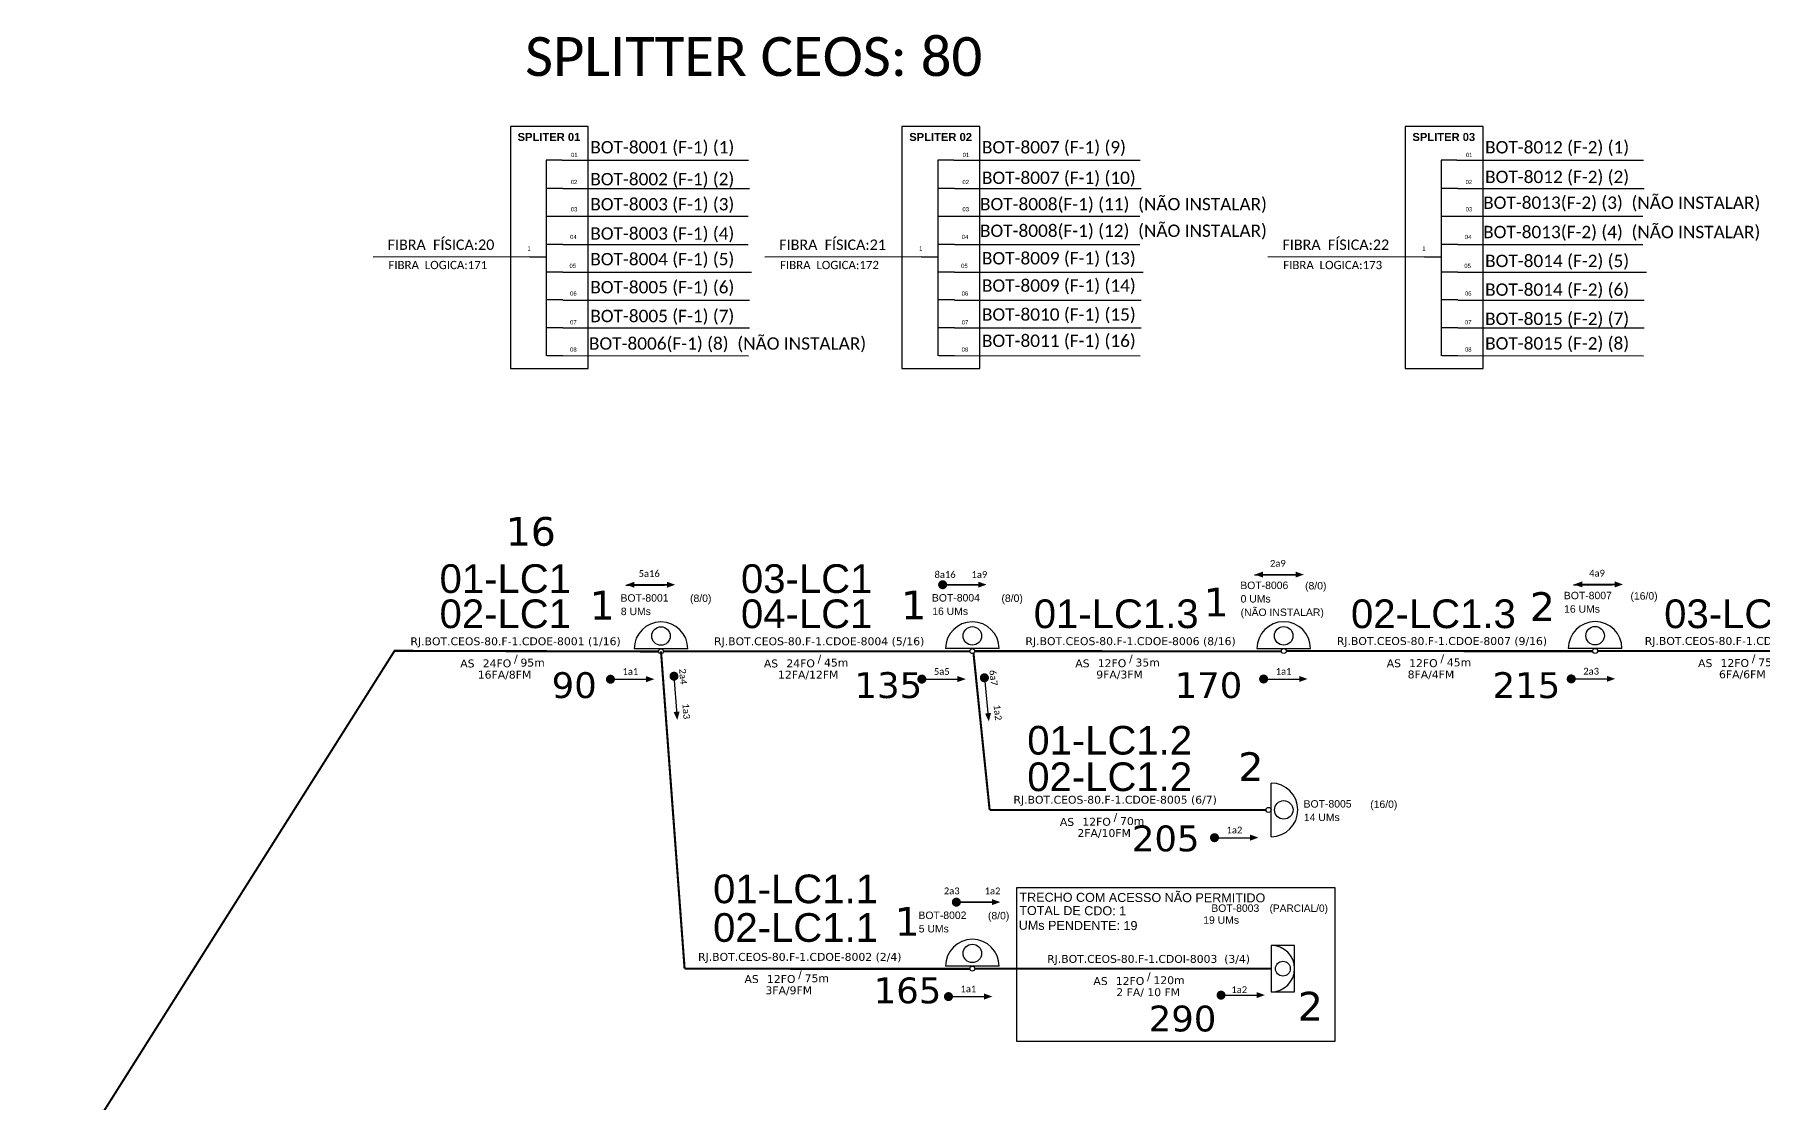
# Model space of a CAD drawing. Extents: x 57889 to 59083, y 58759 to 60460.
# Drawn here: x 57928.3 to 58350.1, y 59045 to 59305.8 of the extents above; entities that cross this region are included whole.
import ezdxf
from ezdxf.enums import TextEntityAlignment as Align

# ---------------------------------------------------------------- set-up
doc = ezdxf.new("R2010")
doc.units = 0
doc.layers.get('0').update_dxf_attribs({"linetype": 'CONTINUOUS'})
for name, color, linetype in [('20_0-LEGENDA_DOS_CDO_S', 1, 'CONTINUOUS'), ('20_1-CDO_INTERIOR', 1, 'CONTINUOUS'), ('20_2-CDO_POSTE', 1, 'CONTINUOUS'), ('40_1-ETIQUETAS', 1, 'CONTINUOUS'), ('CAP_A_INSTALAR', 1, 'FENCELINE1'), ('CD_A_INSTALAR', 1, 'CONTINUOUS'), ('LABEL_CABOS', 7, 'CONTINUOUS'), ('SETA', 7, 'CONTINUOUS'), ('TEXTO', 255, 'CONTINUOUS'), ('UMS', 2, 'FENCELINE1'), ('UNIFILAR', 7, 'CONTINUOUS')]:
    doc.layers.add(name, color=color, linetype=linetype)
doc.styles.add('ARIAL', font='arial.ttf')
doc.styles.add('SIREDIT', font='verdana.ttf')
doc.linetypes.add('FENCELINE1', pattern='A,0.25,-0.1,[133,ltypeshp.shx,S=0.1,R=0,X=-0.1,Y=0],-0.1,1', length=1.45)

# ---------------------------------------------------------------- blocks, each defined once
blk = doc.blocks.new('CDOE_POSTE_')
at = {"color": 1}
blk.add_line((12.92, -5.49), (-2.38, -5.49), dxfattribs=at)
for centre, radius in [((5.27, -1.86), 2.64), ((5.27, -6.2), 0.708)]:
    blk.add_circle(centre, radius, dxfattribs=at)
blk.add_arc((5.27, -5.49), 7.65, 0, 180, dxfattribs=at)
blk = doc.blocks.new('ETIQUETA_RS5F')
at = {"layer": '40_1-ETIQUETAS', "color": 0, "style": 'SIREDIT'}
blk.add_text('/', height=1.5, dxfattribs=at).set_placement((1.58, -1.95), align=Align.RIGHT)
for tag, p in [('ETIQUETA_R_PRIMARIA', (1.21, 4.1)), ('ETIQUETA_R_SECUNDARIA', (1.21, 2.1)), ('F_ATIVAS/F_MORTAS', (1.14, -4.24))]:
    blk.add_attdef(tag, text='', height=1.5, dxfattribs=at).set_placement(p, align=Align.MIDDLE_CENTER)
for tag, p in [('TIPO_CABO', (-6.58, -2.12)), ('CAP_CABO', (0.4, -2.09))]:
    blk.add_attdef(tag, text='', height=1.5, dxfattribs=at).set_placement(p, align=Align.MIDDLE_RIGHT)
blk.add_attdef('METROS', text='', height=1.5, dxfattribs=at).set_placement((2.14, -1.95), align=Align.MIDDLE_LEFT)
for tag, p in [('FUSÃO_1', (0.85, -8.39)), ('FUSÃO_2', (0.85, -10.6)), ('FUSÃO_3', (0.85, -12.93)), ('FUSÃO_4', (0.85, -15.14)), ('FUSÃO_5', (0.85, -17.16))]:
    blk.add_attdef(tag, text='', height=1.5, dxfattribs=at).set_placement(p, align=Align.CENTER)
blk = doc.blocks.new('CDOI_INT')
at = {"layer": '20_1-CDO_INTERIOR', "color": 0}
blk.add_lwpolyline([(4.25, -4.25), (4.25, 4.25), (0, 4.25), (0, -4.25)], close=True, dxfattribs=at)
blk.add_circle((2.12, 0), 1.36, dxfattribs=at)
blk.add_arc((0, 0), 4.25, 270, 90, dxfattribs=at)
at = {"layer": '20_0-LEGENDA_DOS_CDO_S', "color": 0, "style": 'ARIAL'}
for tag, p in [('CDO_N', (-0.08, 10.38)), ('SURVEY', (-0.08, 8.2)), ('SPLITER_1', (21.18, 10.38)), ('SPLITER_2', (21.19, 8.68)), ('SAP', (-0.08, 6.23)), ('1:XX', (5.94, -2.22)), ('UMS', (5.94, -4.24))]:
    blk.add_attdef(tag, p, '', height=1.36, dxfattribs=at)
blk.add_attdef('FIBRAS_UTILIZADAS', text='', height=1.36, dxfattribs=at).set_placement((15.34, 10.38), align=Align.CENTER)
blk = doc.blocks.new('CDOE-TEXTO_PADRÃO')
at = {"layer": '20_0-LEGENDA_DOS_CDO_S', "color": 0, "style": 'ARIAL'}
for tag, p in [('CDO_N', (0.49, 7.39)), ('CORDOALHA', (0.5, 4.33)), ('SAP', (0.51, 1.67)), ('SPLITER_1', (0.59, -0.91)), ('SPLITER_2', (0.6, -3.55)), ('(XX-XX_F)S', (0.54, -8.29)), ('(XX-XX_L)S', (0.55, -10.83)), ('UMS', (0.55, -13.15))]:
    blk.add_attdef(tag, p, '', height=1.7, rotation=0.118, dxfattribs=at)
blk.add_attdef('FIBRAS_UTILIZADAS', text='', height=1.7, rotation=0.118, dxfattribs=at).set_placement((19.77, 7.43), align=Align.CENTER)
blk = doc.blocks.new('CDOI_NI')
at = {"layer": 'CAP_A_INSTALAR', "color": 252, "linetype": 'CONTINUOUS'}
blk.add_lwpolyline([(34185.32, 58977.88), (34198.4, 58977.88)], dxfattribs=at)
for centre, radius in [((34191.86, 58980.99), 2.26), ((34191.86, 58977.28), 0.606)]:
    blk.add_circle(centre, radius, dxfattribs=at)
blk.add_arc((34191.86, 58977.88), 6.54, 360, 180, dxfattribs=at)

msp = doc.modelspace()

# ---------------------------------------------------------------- linework, layer by layer
at = {"color": 7}
for points in [[(58044.37, 59224.3), (58063.38, 59224.3), (58063.38, 59283.32), (58044.37, 59283.32)], [(58139.94, 59224.3), (58158.94, 59224.3), (58158.94, 59283.32), (58139.94, 59283.32)], [(58262.73, 59224.3), (58281.74, 59224.3), (58281.74, 59283.32), (58262.73, 59283.32)]]:
    msp.add_lwpolyline(points, close=True, dxfattribs=at)
at = {"const_width": 1.1}
for points in [[(58149.31, 59171.55, 1), (58150.41, 59171.55, 1)], [(58068.25, 59148.49, 1), (58069.35, 59148.49, 1)], [(58084.26, 59149.78, 1), (58084.34, 59148.69, 1)], [(58144.23, 59148.52, 1), (58145.33, 59148.52, 1)], [(58159.99, 59149.39, 1), (58160.1, 59148.29, 1)], [(58227.64, 59148.55, 1), (58228.74, 59148.55, 1)], [(58302.7, 59148.57, 1), (58303.8, 59148.57, 1)], [(58215.65, 59109.84, 1), (58216.75, 59109.84, 1)], [(58152.65, 59094.11, 1), (58153.75, 59094.11, 1)], [(58150.73, 59071.08, 1), (58151.83, 59071.08, 1)], [(58217.25, 59071.42, 1), (58218.35, 59071.42, 1)]]:
    msp.add_lwpolyline(points, format="xyb", close=True, dxfattribs=at)
at = {"color": 3}
msp.add_lwpolyline([(58167.85, 59060.23), (58245.66, 59060.23), (58245.66, 59097.64), (58167.85, 59097.64)], close=True, dxfattribs=at)
at = {"layer": 'CAP_A_INSTALAR', "linetype": 'FENCELINE1', "ltscale": 5, "const_width": 0.513}
for points in [[(57928.52, 59016.78), (58016.11, 59155.42), (58080.52, 59155.26)], [(58081.13, 59155.31), (58086.89, 59077.87)], [(58081.73, 59155.31), (58156.51, 59155.29)], [(58157.39, 59154.8), (58161.33, 59116.58)], [(58157.72, 59155.34), (58232.49, 59155.31)], [(58233.7, 59155.37), (58308.48, 59155.34)], [(58309.69, 59155.39), (58384.46, 59155.37)], [(58161.33, 59116.58), (58228.77, 59116.6)], [(58086.89, 59077.87), (58156.51, 59077.84)]]:
    msp.add_lwpolyline(points, dxfattribs=at)
at = {"layer": 'CD_A_INSTALAR', "color": 8, "linetype": 'FENCELINE1', "ltscale": 5, "const_width": 0.513}
msp.add_lwpolyline([(58230.05, 59077.89), (58157.72, 59077.89)], dxfattribs=at)
at = {"layer": 'SETA'}
for points in [[(58225.92, 59173.95), (58235.37, 59173.95)], [(58227.29, 59174), (58236.74, 59174)], [(58236.74, 59174), (58227.29, 59174)], [(58072.51, 59171.47), (58081.96, 59171.47)], [(58073.87, 59171.53), (58083.33, 59171.53)], [(58083.33, 59171.53), (58073.87, 59171.53)], [(58149.86, 59171.55), (58159.32, 59171.55)], [(58159.32, 59171.55), (58149.86, 59171.55)], [(58149.86, 59171.55), (58159.32, 59171.55)], [(58303.8, 59171.55), (58313.26, 59171.55)], [(58305.17, 59171.61), (58314.63, 59171.61)], [(58314.63, 59171.61), (58305.17, 59171.61)], [(58068.8, 59148.49), (58078.26, 59148.49)], [(58084.3, 59149.24), (58084.98, 59139.8)], [(58144.78, 59148.52), (58154.24, 59148.52)], [(58160.05, 59148.84), (58161, 59139.43)], [(58228.19, 59148.55), (58237.64, 59148.55)], [(58303.25, 59148.57), (58312.71, 59148.57)], [(58216.2, 59109.84), (58225.66, 59109.84)], [(58153.2, 59094.11), (58162.66, 59094.11)], [(58162.66, 59094.11), (58153.2, 59094.11)], [(58153.2, 59094.11), (58162.66, 59094.11)], [(58151.28, 59071.08), (58160.74, 59071.08)], [(58217.8, 59071.42), (58227.24, 59071.42)]]:
    msp.add_lwpolyline(points, dxfattribs=at)
for points in [[(58228.04, 59174.75), (58226.03, 59174.02), (58228.04, 59173.29)], [(58235.98, 59174.75), (58238, 59174.02), (58235.98, 59173.29)], [(58074.63, 59172.27), (58072.62, 59171.54), (58074.63, 59170.81)], [(58082.57, 59172.27), (58084.59, 59171.54), (58082.57, 59170.81)], [(58158.56, 59172.3), (58160.57, 59171.57), (58158.56, 59170.83)], [(58158.56, 59172.3), (58160.57, 59171.57), (58158.56, 59170.83)], [(58305.93, 59172.35), (58303.91, 59171.62), (58305.93, 59170.89)], [(58313.87, 59172.35), (58315.88, 59171.62), (58313.87, 59170.89)], [(58077.5, 59149.24), (58079.51, 59148.51), (58077.5, 59147.77)], [(58153.48, 59149.27), (58155.5, 59148.53), (58153.48, 59147.8)], [(58236.89, 59149.29), (58238.9, 59148.56), (58236.89, 59147.83)], [(58311.95, 59149.32), (58313.96, 59148.59), (58311.95, 59147.85)], [(58085.68, 59140.61), (58085.09, 59138.55), (58084.21, 59140.51)], [(58161.67, 59140.26), (58161.14, 59138.18), (58160.21, 59140.12)], [(58224.9, 59110.59), (58226.92, 59109.86), (58224.9, 59109.12)], [(58161.9, 59094.86), (58163.91, 59094.12), (58161.9, 59093.39)], [(58161.9, 59094.86), (58163.91, 59094.12), (58161.9, 59093.39)], [(58159.98, 59071.82), (58161.99, 59071.09), (58159.98, 59070.36)], [(58226.48, 59072.17), (58228.5, 59071.44), (58226.48, 59070.71)]]:
    msp.add_solid(points, dxfattribs=at)
at = {"layer": 'UNIFILAR', "color": 7, "linetype": 'CONTINUOUS'}
for p, q in [((58053.14, 59275.13), (58053.14, 59227.36)), ((58057, 59275.13), (58053.14, 59275.13)), ((58148.7, 59275.13), (58148.7, 59227.36)), ((58152.57, 59275.13), (58148.7, 59275.13)), ((58271.5, 59275.13), (58271.5, 59227.36)), ((58275.36, 59275.13), (58271.5, 59275.13)), ((58057.2, 59268.22), (58053.33, 59268.22)), ((58152.77, 59268.22), (58148.9, 59268.22)), ((58275.56, 59268.22), (58271.69, 59268.22)), ((58057.2, 59261.41), (58053.33, 59261.41)), ((58152.77, 59261.41), (58148.9, 59261.41)), ((58275.56, 59261.41), (58271.69, 59261.41)), ((58057.2, 59254.57), (58053.33, 59254.57)), ((58152.77, 59254.57), (58148.9, 59254.57)), ((58275.56, 59254.57), (58271.69, 59254.57)), ((58049.12, 59251.56), (58053.12, 59251.56)), ((58144.69, 59251.56), (58148.69, 59251.56)), ((58267.48, 59251.56), (58271.48, 59251.56)), ((58057.2, 59247.79), (58053.33, 59247.79)), ((58152.77, 59247.79), (58148.9, 59247.79)), ((58275.56, 59247.79), (58271.69, 59247.79)), ((58057.2, 59241.01), (58053.33, 59241.01)), ((58152.77, 59241.01), (58148.9, 59241.01)), ((58275.56, 59241.01), (58271.69, 59241.01)), ((58057.2, 59234.2), (58053.33, 59234.2)), ((58152.77, 59234.2), (58148.9, 59234.2)), ((58275.56, 59234.2), (58271.69, 59234.2)), ((58057.2, 59227.4), (58053.33, 59227.4)), ((58152.77, 59227.4), (58148.9, 59227.4)), ((58275.56, 59227.4), (58271.69, 59227.4))]:
    msp.add_line(p, q, dxfattribs=at)
at = {"layer": 'UNIFILAR', "color": 10, "linetype": 'CONTINUOUS'}
for p, q in [((58057, 59275.13), (58102.51, 59275.12)), ((58152.57, 59275.13), (58198.08, 59275.12)), ((58275.36, 59275.13), (58320.87, 59275.12)), ((58057.2, 59268.22), (58102.71, 59268.21)), ((58152.77, 59268.22), (58198.28, 59268.21)), ((58275.56, 59268.22), (58321.07, 59268.21)), ((58057.2, 59261.42), (58102.37, 59261.42)), ((58152.77, 59261.42), (58197.94, 59261.42)), ((58275.56, 59261.42), (58320.73, 59261.42)), ((58057.2, 59254.58), (58102.37, 59254.57)), ((58152.77, 59254.58), (58197.94, 59254.57)), ((58275.56, 59254.58), (58320.73, 59254.57)), ((58057.2, 59247.79), (58103.23, 59247.78)), ((58152.77, 59247.79), (58198.79, 59247.78)), ((58275.56, 59247.79), (58321.59, 59247.78)), ((58057.2, 59240.98), (58102.71, 59240.97)), ((58152.77, 59240.98), (58198.28, 59240.97)), ((58275.56, 59240.98), (58321.07, 59240.97)), ((58057.2, 59234.21), (58102.71, 59234.21)), ((58152.77, 59234.21), (58198.28, 59234.21)), ((58275.56, 59234.21), (58321.07, 59234.21)), ((58057.2, 59227.43), (58102.51, 59227.42)), ((58152.77, 59227.43), (58198.08, 59227.42)), ((58275.56, 59227.43), (58320.87, 59227.42))]:
    msp.add_line(p, q, dxfattribs=at)
at = {"layer": 'UNIFILAR', "color": 1, "linetype": 'CONTINUOUS'}
for p, q in [((58049.12, 59251.56), (58010.86, 59251.44)), ((58144.69, 59251.56), (58106.43, 59251.44)), ((58267.48, 59251.56), (58229.22, 59251.44))]:
    msp.add_line(p, q, dxfattribs=at)

# ---------------------------------------------------------------- block references
at = {"layer": '20_2-CDO_POSTE'}
ref = msp.add_blockref('CDOE-TEXTO_PADRÃO', (58079.06, 59155.24), dxfattribs=dict(at, xscale=1.069200003147125, yscale=1.069200003147125, zscale=1.069200003147125))
ref.add_attrib('CDO_N', 'BOT-8001', (58071.26, 59167.41), dxfattribs={"layer": '20_0-LEGENDA_DOS_CDO_S', "color": 0, "height": 1.817, "rotation": 0.118, "style": 'ARIAL'})
ref.add_attrib('CORDOALHA', '8 UMs', (58071.33, 59164.13), dxfattribs={"layer": '20_1-CDO_INTERIOR', "color": 0, "height": 1.817, "rotation": 0.118, "style": 'ARIAL'})
ref.add_attrib('FIBRAS_UTILIZADAS', '       (8/0)', dxfattribs={"layer": '20_0-LEGENDA_DOS_CDO_S', "color": 0, "height": 1.8175, "rotation": 0.118, "style": 'ARIAL'}).set_placement((58088.36, 59167.33), align=Align.CENTER)
ref = msp.add_blockref('CDOE-TEXTO_PADRÃO', (58155.05, 59155.27), dxfattribs=dict(at, xscale=1.069200003147125, yscale=1.069200003147125, zscale=1.069200003147125))
ref.add_attrib('CDO_N', 'BOT-8004', (58147.25, 59167.44), dxfattribs={"layer": '20_0-LEGENDA_DOS_CDO_S', "color": 0, "height": 1.817, "rotation": 0.118, "style": 'ARIAL'})
ref.add_attrib('CORDOALHA', '16 UMs', (58147.32, 59164.16), dxfattribs={"layer": '20_1-CDO_INTERIOR', "color": 0, "height": 1.817, "rotation": 0.118, "style": 'ARIAL'})
ref.add_attrib('FIBRAS_UTILIZADAS', '       (8/0)', dxfattribs={"layer": '20_0-LEGENDA_DOS_CDO_S', "color": 0, "height": 1.8175, "rotation": 0.118, "style": 'ARIAL'}).set_placement((58164.35, 59167.35), align=Align.CENTER)
at = {"layer": '20_2-CDO_POSTE', "color": 252}
ref = msp.add_blockref('CDOE-TEXTO_PADRÃO', (58230.3, 59158.31), dxfattribs=dict(at, xscale=1.069200003147125, yscale=1.069200003147125, zscale=1.069200003147125))
ref.add_attrib('CDO_N', 'BOT-8006', (58222.5, 59170.48), dxfattribs={"layer": '20_0-LEGENDA_DOS_CDO_S', "color": 0, "height": 1.817, "rotation": 0.118, "style": 'ARIAL'})
ref.add_attrib('CORDOALHA', '0 UMs', (58222.57, 59167.2), dxfattribs={"layer": '20_1-CDO_INTERIOR', "color": 0, "height": 1.817, "rotation": 0.118, "style": 'ARIAL'})
ref.add_attrib('SAP', '(NÃO INSTALAR)', (58222.57, 59163.9), dxfattribs={"layer": '20_0-LEGENDA_DOS_CDO_S', "color": 0, "height": 1.8175, "rotation": 0.118, "style": 'ARIAL'})
ref.add_attrib('FIBRAS_UTILIZADAS', '       (8/0)', dxfattribs={"layer": '20_0-LEGENDA_DOS_CDO_S', "color": 0, "height": 1.8175, "rotation": 0.118, "style": 'ARIAL'}).set_placement((58238.44, 59170.4), align=Align.CENTER)
at = {"layer": '20_2-CDO_POSTE'}
ref = msp.add_blockref('CDOE-TEXTO_PADRÃO', (58309.25, 59155.83), dxfattribs=dict(at, xscale=1.069200003147125, yscale=1.069200003147125, zscale=1.069200003147125))
ref.add_attrib('CDO_N', 'BOT-8007', (58301.45, 59168), dxfattribs={"layer": '20_0-LEGENDA_DOS_CDO_S', "color": 0, "height": 1.817, "rotation": 0.118, "style": 'ARIAL'})
ref.add_attrib('CORDOALHA', '16 UMs', (58301.51, 59164.72), dxfattribs={"layer": '20_1-CDO_INTERIOR', "color": 0, "height": 1.817, "rotation": 0.118, "style": 'ARIAL'})
ref.add_attrib('FIBRAS_UTILIZADAS', '       (16/0)', dxfattribs={"layer": '20_0-LEGENDA_DOS_CDO_S', "color": 0, "height": 1.8175, "rotation": 0.118, "style": 'ARIAL'}).set_placement((58318.55, 59167.91), align=Align.CENTER)
ref = msp.add_blockref('CDOE-TEXTO_PADRÃO', (58245.74, 59104.99), dxfattribs=dict(at, xscale=1.069200003147125, yscale=1.069200003147125, zscale=1.069200003147125))
ref.add_attrib('CDO_N', 'BOT-8005', (58237.94, 59117.17), dxfattribs={"layer": '20_0-LEGENDA_DOS_CDO_S', "color": 0, "height": 1.817, "rotation": 0.118, "style": 'ARIAL'})
ref.add_attrib('CORDOALHA', '14 UMs', (58238.01, 59113.89), dxfattribs={"layer": '20_1-CDO_INTERIOR', "color": 0, "height": 1.817, "rotation": 0.118, "style": 'ARIAL'})
ref.add_attrib('FIBRAS_UTILIZADAS', '       (16/0)', dxfattribs={"layer": '20_0-LEGENDA_DOS_CDO_S', "color": 0, "height": 1.8175, "rotation": 0.118, "style": 'ARIAL'}).set_placement((58255.04, 59117.08), align=Align.CENTER)
ref = msp.add_blockref('CDOE-TEXTO_PADRÃO', (58151.76, 59077.82), dxfattribs=dict(at, xscale=1.069200003147125, yscale=1.069200003147125, zscale=1.069200003147125))
ref.add_attrib('CDO_N', 'BOT-8002', (58143.96, 59089.99), dxfattribs={"layer": '20_0-LEGENDA_DOS_CDO_S', "color": 0, "height": 1.817, "rotation": 0.118, "style": 'ARIAL'})
ref.add_attrib('CORDOALHA', '5 UMs', (58144.03, 59086.72), dxfattribs={"layer": '20_1-CDO_INTERIOR', "color": 0, "height": 1.817, "rotation": 0.118, "style": 'ARIAL'})
ref.add_attrib('FIBRAS_UTILIZADAS', '       (8/0)', dxfattribs={"layer": '20_0-LEGENDA_DOS_CDO_S', "color": 0, "height": 1.8175, "rotation": 0.118, "style": 'ARIAL'}).set_placement((58161.06, 59089.91), align=Align.CENTER)
at = {"layer": '40_1-ETIQUETAS'}
ref = msp.add_blockref('ETIQUETA_RS5F', (58044.12, 59155.05), dxfattribs=dict(at, xscale=1.283039983498748, yscale=1.283039983498748, zscale=1.283039983498748))
ref.add_attrib('ETIQUETA_R_SECUNDARIA', 'RJ.BOT.CEOS-80.F-1.CDOE-8001 (1/16)', dxfattribs={"color": 0, "height": 1.9246, "style": 'SIREDIT'}).set_placement((58045.64, 59157.75), align=Align.MIDDLE_CENTER)
ref.add_attrib('TIPO_CABO', 'AS', dxfattribs={"color": 0, "height": 1.925, "style": 'SIREDIT'}).set_placement((58035.63, 59152.34), align=Align.MIDDLE_RIGHT)
ref.add_attrib('CAP_CABO', '24FO', dxfattribs={"color": 0, "height": 1.925, "style": 'SIREDIT'}).set_placement((58044.59, 59152.37), align=Align.MIDDLE_RIGHT)
ref.add_attrib('METROS', '95m', dxfattribs={"color": 0, "height": 1.925, "style": 'SIREDIT'}).set_placement((58046.83, 59152.55), align=Align.MIDDLE_LEFT)
ref.add_attrib('F_ATIVAS/F_MORTAS', '16FA/8FM', dxfattribs={"color": 0, "height": 1.925, "style": 'SIREDIT'}).set_placement((58042.95, 59149.61), align=Align.MIDDLE_CENTER)
ref = msp.add_blockref('ETIQUETA_RS5F', (58118.21, 59155.05), dxfattribs=dict(at, xscale=1.283039983498748, yscale=1.283039983498748, zscale=1.283039983498748))
ref.add_attrib('ETIQUETA_R_SECUNDARIA', 'RJ.BOT.CEOS-80.F-1.CDOE-8004 (5/16)', dxfattribs={"color": 0, "height": 1.9246, "style": 'SIREDIT'}).set_placement((58119.73, 59157.75), align=Align.MIDDLE_CENTER)
ref.add_attrib('TIPO_CABO', 'AS', dxfattribs={"color": 0, "height": 1.925, "style": 'SIREDIT'}).set_placement((58109.72, 59152.34), align=Align.MIDDLE_RIGHT)
ref.add_attrib('CAP_CABO', '24FO', dxfattribs={"color": 0, "height": 1.925, "style": 'SIREDIT'}).set_placement((58118.68, 59152.37), align=Align.MIDDLE_RIGHT)
ref.add_attrib('METROS', '45m', dxfattribs={"color": 0, "height": 1.925, "style": 'SIREDIT'}).set_placement((58120.92, 59152.55), align=Align.MIDDLE_LEFT)
ref.add_attrib('F_ATIVAS/F_MORTAS', '12FA/12FM', dxfattribs={"color": 0, "height": 1.925, "style": 'SIREDIT'}).set_placement((58117.05, 59149.61), align=Align.MIDDLE_CENTER)
ref = msp.add_blockref('ETIQUETA_RS5F', (58194.2, 59155.08), dxfattribs=dict(at, xscale=1.283039983498748, yscale=1.283039983498748, zscale=1.283039983498748))
ref.add_attrib('ETIQUETA_R_SECUNDARIA', 'RJ.BOT.CEOS-80.F-1.CDOE-8006 (8/16)', dxfattribs={"color": 0, "height": 1.9246, "style": 'SIREDIT'}).set_placement((58195.72, 59157.78), align=Align.MIDDLE_CENTER)
ref.add_attrib('TIPO_CABO', 'AS', dxfattribs={"color": 0, "height": 1.925, "style": 'SIREDIT'}).set_placement((58185.71, 59152.37), align=Align.MIDDLE_RIGHT)
ref.add_attrib('CAP_CABO', '12FO', dxfattribs={"color": 0, "height": 1.925, "style": 'SIREDIT'}).set_placement((58194.67, 59152.4), align=Align.MIDDLE_RIGHT)
ref.add_attrib('METROS', '35m', dxfattribs={"color": 0, "height": 1.925, "style": 'SIREDIT'}).set_placement((58196.91, 59152.57), align=Align.MIDDLE_LEFT)
ref.add_attrib('F_ATIVAS/F_MORTAS', '9FA/3FM', dxfattribs={"color": 0, "height": 1.925, "style": 'SIREDIT'}).set_placement((58193.03, 59149.64), align=Align.MIDDLE_CENTER)
ref = msp.add_blockref('ETIQUETA_RS5F', (58270.18, 59155.11), dxfattribs=dict(at, xscale=1.283039983498748, yscale=1.283039983498748, zscale=1.283039983498748))
ref.add_attrib('ETIQUETA_R_SECUNDARIA', 'RJ.BOT.CEOS-80.F-1.CDOE-8007 (9/16)', dxfattribs={"color": 0, "height": 1.9246, "style": 'SIREDIT'}).set_placement((58271.7, 59157.81), align=Align.MIDDLE_CENTER)
ref.add_attrib('TIPO_CABO', 'AS', dxfattribs={"color": 0, "height": 1.925, "style": 'SIREDIT'}).set_placement((58261.7, 59152.39), align=Align.MIDDLE_RIGHT)
ref.add_attrib('CAP_CABO', '12FO', dxfattribs={"color": 0, "height": 1.925, "style": 'SIREDIT'}).set_placement((58270.65, 59152.42), align=Align.MIDDLE_RIGHT)
ref.add_attrib('METROS', '45m', dxfattribs={"color": 0, "height": 1.925, "style": 'SIREDIT'}).set_placement((58272.89, 59152.6), align=Align.MIDDLE_LEFT)
ref.add_attrib('F_ATIVAS/F_MORTAS', '8FA/4FM', dxfattribs={"color": 0, "height": 1.925, "style": 'SIREDIT'}).set_placement((58269.02, 59149.66), align=Align.MIDDLE_CENTER)
ref = msp.add_blockref('ETIQUETA_RS5F', (58346.17, 59155.14), dxfattribs=dict(at, xscale=1.283039983498748, yscale=1.283039983498748, zscale=1.283039983498748))
ref.add_attrib('ETIQUETA_R_SECUNDARIA', 'RJ.BOT.CEOS-80.F-1.CDOE-8008 (11/16)', dxfattribs={"color": 0, "height": 1.9246, "style": 'SIREDIT'}).set_placement((58347.69, 59157.83), align=Align.MIDDLE_CENTER)
ref.add_attrib('TIPO_CABO', 'AS', dxfattribs={"color": 0, "height": 1.925, "style": 'SIREDIT'}).set_placement((58337.68, 59152.42), align=Align.MIDDLE_RIGHT)
ref.add_attrib('CAP_CABO', '12FO', dxfattribs={"color": 0, "height": 1.925, "style": 'SIREDIT'}).set_placement((58346.64, 59152.45), align=Align.MIDDLE_RIGHT)
ref.add_attrib('METROS', '75m', dxfattribs={"color": 0, "height": 1.925, "style": 'SIREDIT'}).set_placement((58348.88, 59152.63), align=Align.MIDDLE_LEFT)
ref.add_attrib('F_ATIVAS/F_MORTAS', '6FA/6FM', dxfattribs={"color": 0, "height": 1.925, "style": 'SIREDIT'}).set_placement((58345, 59149.69), align=Align.MIDDLE_CENTER)
ref = msp.add_blockref('ETIQUETA_RS5F', (58190.43, 59116.4), dxfattribs=dict(at, xscale=1.283039983498748, yscale=1.283039983498748, zscale=1.283039983498748))
ref.add_attrib('ETIQUETA_R_SECUNDARIA', 'RJ.BOT.CEOS-80.F-1.CDOE-8005 (6/7)', dxfattribs={"color": 0, "height": 1.9246, "style": 'SIREDIT'}).set_placement((58191.95, 59119.1), align=Align.MIDDLE_CENTER)
ref.add_attrib('TIPO_CABO', 'AS', dxfattribs={"color": 0, "height": 1.925, "style": 'SIREDIT'}).set_placement((58181.95, 59113.69), align=Align.MIDDLE_RIGHT)
ref.add_attrib('CAP_CABO', '12FO', dxfattribs={"color": 0, "height": 1.925, "style": 'SIREDIT'}).set_placement((58190.9, 59113.72), align=Align.MIDDLE_RIGHT)
ref.add_attrib('METROS', '70m', dxfattribs={"color": 0, "height": 1.925, "style": 'SIREDIT'}).set_placement((58193.14, 59113.89), align=Align.MIDDLE_LEFT)
ref.add_attrib('F_ATIVAS/F_MORTAS', '2FA/10FM', dxfattribs={"color": 0, "height": 1.925, "style": 'SIREDIT'}).set_placement((58189.27, 59110.96), align=Align.MIDDLE_CENTER)
ref = msp.add_blockref('ETIQUETA_RS5F', (58113.47, 59078.06), dxfattribs=dict(at, xscale=1.283039983498748, yscale=1.283039983498748, zscale=1.283039983498748))
ref.add_attrib('ETIQUETA_R_SECUNDARIA', 'RJ.BOT.CEOS-80.F-1.CDOE-8002 (2/4)', dxfattribs={"color": 0, "height": 1.9246, "style": 'SIREDIT'}).set_placement((58114.99, 59080.76), align=Align.MIDDLE_CENTER)
ref.add_attrib('TIPO_CABO', 'AS', dxfattribs={"color": 0, "height": 1.925, "style": 'SIREDIT'}).set_placement((58104.98, 59075.35), align=Align.MIDDLE_RIGHT)
ref.add_attrib('CAP_CABO', '12FO', dxfattribs={"color": 0, "height": 1.925, "style": 'SIREDIT'}).set_placement((58113.94, 59075.37), align=Align.MIDDLE_RIGHT)
ref.add_attrib('METROS', '75m', dxfattribs={"color": 0, "height": 1.925, "style": 'SIREDIT'}).set_placement((58116.18, 59075.55), align=Align.MIDDLE_LEFT)
ref.add_attrib('F_ATIVAS/F_MORTAS', '3FA/9FM', dxfattribs={"color": 0, "height": 1.925, "style": 'SIREDIT'}).set_placement((58112.31, 59072.61), align=Align.MIDDLE_CENTER)
at = {"layer": 'CAP_A_INSTALAR', "linetype": 'FENCELINE1'}
msp.add_blockref('CDOI_NI', (24041.23, 178.09), dxfattribs=at)
at = {"layer": 'CD_A_INSTALAR', "color": 8, "linetype": 'FENCELINE1', "ltscale": 5}
ref = msp.add_blockref('CDOI_INT', (58230.05, 59077.89), dxfattribs=dict(at, xscale=1.33473017723919, yscale=1.33473017723919, zscale=1.33473017723919))
ref.add_attrib('CDO_N', 'BOT-8003    ', dxfattribs={"layer": '20_0-LEGENDA_DOS_CDO_S', "color": 0, "height": 1.8156, "style": 'ARIAL'}).set_placement((58229.94, 59091.75), align=Align.RIGHT)
ref.add_attrib('FIBRAS_UTILIZADAS', '        (PARCIAL/0)', dxfattribs={"layer": '20_0-LEGENDA_DOS_CDO_S', "color": 0, "height": 1.7905, "style": 'ARIAL', "width": 0.986168}).set_placement((58243.89, 59091.75), align=Align.RIGHT)
ref.add_attrib('SURVEY', '               19 UMs           ', dxfattribs={"layer": '20_0-LEGENDA_DOS_CDO_S', "color": 0, "height": 1.8156, "style": 'ARIAL'}).set_placement((58229.94, 59088.84), align=Align.RIGHT)
at = {"layer": 'CD_A_INSTALAR', "color": 252, "linetype": 'FENCELINE1', "ltscale": 5}
ref = msp.add_blockref('ETIQUETA_RS5F', (58198.59, 59077.57), dxfattribs=dict(at, xscale=1.280902120837365, yscale=1.280902120837365, zscale=1.280902120837365))
ref.add_attrib('ETIQUETA_R_SECUNDARIA', 'RJ.BOT.CEOS-80.F-1.CDOI-8003  (3/4)', dxfattribs={"layer": '40_1-ETIQUETAS', "color": 0, "height": 1.9214, "style": 'SIREDIT'}).set_placement((58200.11, 59080.27), align=Align.MIDDLE_CENTER)
ref.add_attrib('TIPO_CABO', 'AS', dxfattribs={"layer": '40_1-ETIQUETAS', "color": 0, "height": 1.921, "style": 'SIREDIT'}).set_placement((58190.12, 59074.86), align=Align.MIDDLE_RIGHT)
ref.add_attrib('CAP_CABO', '12FO', dxfattribs={"layer": '40_1-ETIQUETAS', "color": 0, "height": 1.921, "style": 'SIREDIT'}).set_placement((58199.06, 59074.89), align=Align.MIDDLE_RIGHT)
ref.add_attrib('METROS', '120m', dxfattribs={"layer": '40_1-ETIQUETAS', "color": 0, "height": 1.921, "style": 'SIREDIT'}).set_placement((58201.3, 59075.07), align=Align.MIDDLE_LEFT)
ref.add_attrib('F_ATIVAS/F_MORTAS', '2 FA/ 10 FM', dxfattribs={"layer": '40_1-ETIQUETAS', "color": 0, "height": 1.9214, "style": 'SIREDIT'}).set_placement((58200.02, 59072.14), align=Align.MIDDLE_CENTER)
at = {"layer": 'LABEL_CABOS', "xscale": 0.8553599894046784, "yscale": 0.8553599894046784, "zscale": 0.85536}
for p in [(58076.62, 59160.62), (58152.6, 59160.65), (58304.57, 59160.7), (58152.6, 59083.2)]:
    msp.add_blockref('CDOE_POSTE_', p, dxfattribs=at)
at = {"layer": 'LABEL_CABOS', "xscale": 0.8553599894046784, "yscale": 0.8553599894046784, "zscale": 0.85536, "rotation": 270}
msp.add_blockref('CDOE_POSTE_', (58234.69, 59121.12), dxfattribs=at)

# ---------------------------------------------------------------- texts
at = {"color": 3, "style": 'ARIAL'}
for s, p in [('TOTAL DE CDO: 1', (58168.56, 59090.98)), ('TRECHO COM ACESSO NÃO PERMITIDO', (58168.59, 59094.23)), ('UMs PENDENTE: 19', (58168.42, 59087.38))]:
    msp.add_text(s, height=2.1963, rotation=359.8314, dxfattribs=at).set_placement(p)
at = {"insert": (58222.24, 59072.76), "char_height": 1.6473, "width": 27.8482, "attachment_point": 5}
msp.add_mtext('{\\fCalibri|b0|i0|c0|p34;\\C7;1a2}', dxfattribs=at)
at = {"layer": 'TEXTO'}
for s, insert, char_height, width, attachment_point in [('{\\fCalibri|b0|i0|c0|p34;\\C7;SPLITTER CEOS: 80}', (58103.75, 59300.33), 9.504, 144.8326, 5), ('{\\fArial|b1|i0|c0|p34;\\C10;SPLITER 01}', (58053.79, 59280.76), 1.9528, 19.008, 5), ('{\\fCalibri|b0|i0|c0|p34;\\C7;BOT-8001 (F-1) (1)}', (58063.88, 59279.78), 3.0175, 74.1359, 1), ('{\\fArial|b1|i0|c0|p34;\\C10;SPLITER 02}', (58149.36, 59280.76), 1.9528, 19.008, 5), ('{\\fCalibri|b0|i0|c0|p34;\\C7;BOT-8007 (F-1) (9)}', (58159.45, 59279.78), 3.0175, 74.1359, 1), ('{\\fArial|b1|i0|c0|p34;\\C10;SPLITER 03}', (58272.15, 59280.76), 1.9528, 19.008, 5), ('{\\fCalibri|b0|i0|c0|p34;\\C7;BOT-8012 (F-2) (1)}', (58282.24, 59279.78), 3.0175, 74.1359, 1), ('\\C7;\\fArial|b0|i0|;\\H1.0273588255048;01 ', (58059.97, 59276.39), 1.9528, 3.9163, 5), ('\\C7;\\fArial|b0|i0|;\\H1.0273588255048;01 ', (58155.54, 59276.39), 1.9528, 3.9163, 5), ('\\C7;\\fArial|b0|i0|;\\H1.0273588255048;01 ', (58278.33, 59276.39), 1.9528, 3.9163, 5), ('\\C7;\\fArial|b0|i0|;\\H1.0273588255048;02 ', (58059.91, 59269.79), 1.9528, 4.134, 5), ('{\\fCalibri|b0|i0|c0|p34;\\C7;BOT-8002 (F-1) (2)}', (58063.88, 59272), 3.0175, 74.1359, 1), ('\\C7;\\fArial|b0|i0|;\\H1.0273588255048;02 ', (58155.48, 59269.79), 1.9528, 4.134, 5), ('{\\fCalibri|b0|i0|c0|p34;\\C7;BOT-8007 (F-1) (10)}', (58159.45, 59272.33), 3.0175, 74.1359, 1), ('\\C7;\\fArial|b0|i0|;\\H1.0273588255048;02 ', (58278.27, 59269.79), 1.9528, 4.134, 5), ('{\\fCalibri|b0|i0|c0|p34;\\C7;BOT-8012 (F-2) (2)}', (58282.24, 59272.55), 3.0175, 74.1359, 1), ('{\\fCalibri|b0|i0|c0|p34;\\C7;BOT-8003 (F-1) (3)}', (58063.88, 59265.88), 3.0175, 74.1359, 1), ('{\\fCalibri|b0|i0|c0|p34;\\C7;BOT-8008(F-1) (11)  (NÃO INSTALAR)      }', (58158.97, 59265.9), 3.0175, 74.1359, 1), ('{\\fCalibri|b0|i0|c0|p34;\\C7;BOT-8013(F-2) (3)  (NÃO INSTALAR)      }', (58281.76, 59266.25), 3.0175, 74.1359, 1), ('\\C7;\\fArial|b0|i0|;\\H1.0273588255048;03 ', (58059.91, 59263.14), 1.9528, 3.8016, 5), ('\\C7;\\fArial|b0|i0|;\\H1.0273588255048;03 ', (58155.48, 59263.14), 1.9528, 3.8016, 5), ('\\C7;\\fArial|b0|i0|;\\H1.0273588255048;03 ', (58278.27, 59263.14), 1.9528, 3.8016, 5), ('{\\fCalibri|b0|i0|c0|p34;\\C7;BOT-8003 (F-1) (4)}', (58063.88, 59258.73), 3.0175, 74.1359, 1), ('{\\fCalibri|b0|i0|c0|p34;\\C7;BOT-8008(F-1) (12)  (NÃO INSTALAR)      }', (58158.97, 59259.41), 3.0175, 74.1359, 1), ('{\\fCalibri|b0|i0|c0|p34;\\C7;BOT-8013(F-2) (4)  (NÃO INSTALAR)      }', (58281.76, 59259.1), 3.0175, 74.1359, 1), ('{\\fCalibri|b0|i0|c0|p34;\\C7;FIBRA  FÍSICA:20}', (58027.44, 59254.48), 2.5145, 38.016, 5), ('\\C7;\\fArial|b0|i0|;\\H1.0273588255048;1', (58048.94, 59253.57), 1.9528, 1.9343, 5), ('\\C7;\\fArial|b0|i0|;\\H1.0273588255048;04 ', (58059.75, 59256.38), 1.9528, 4.134, 5), ('{\\fCalibri|b0|i0|c0|p34;\\C7;FIBRA  FÍSICA:21}', (58123, 59254.48), 2.5145, 38.016, 5), ('\\C7;\\fArial|b0|i0|;\\H1.0273588255048;1', (58144.51, 59253.57), 1.9528, 1.9343, 5), ('\\C7;\\fArial|b0|i0|;\\H1.0273588255048;04 ', (58155.31, 59256.38), 1.9528, 4.134, 5), ('{\\fCalibri|b0|i0|c0|p34;\\C7;FIBRA  FÍSICA:22}', (58245.8, 59254.48), 2.5145, 38.016, 5), ('\\C7;\\fArial|b0|i0|;\\H1.0273588255048;1', (58267.3, 59253.57), 1.9528, 1.9343, 5), ('\\C7;\\fArial|b0|i0|;\\H1.0273588255048;04 ', (58278.11, 59256.38), 1.9528, 4.134, 5), ('{\\fCalibri|b0|i0|c0|p34;\\C7;FIBRA  LOGICA:171}', (58026.68, 59249.53), 2.0117, 38.016, 5), ('\\C7;\\fArial|b0|i0|;\\H1.0273588255048;05 ', (58059.6, 59249.33), 1.9528, 5.0844, 5), ('{\\fCalibri|b0|i0|c0|p34;\\C7;BOT-8004 (F-1) (5)}', (58063.88, 59252.48), 3.0175, 74.1359, 1), ('{\\fCalibri|b0|i0|c0|p34;\\C7;FIBRA  LOGICA:172}', (58122.24, 59249.53), 2.0117, 38.016, 5), ('\\C7;\\fArial|b0|i0|;\\H1.0273588255048;05 ', (58155.17, 59249.33), 1.9528, 5.0844, 5), ('{\\fCalibri|b0|i0|c0|p34;\\C7;BOT-8009 (F-1) (13)}', (58159.45, 59252.7), 3.0175, 74.1359, 1), ('{\\fCalibri|b0|i0|c0|p34;\\C7;FIBRA  LOGICA:173}', (58245.04, 59249.53), 2.0117, 38.016, 5), ('\\C7;\\fArial|b0|i0|;\\H1.0273588255048;05 ', (58277.96, 59249.33), 1.9528, 5.0844, 5), ('{\\fCalibri|b0|i0|c0|p34;\\C7;BOT-8014 (F-2) (5)}', (58282.24, 59252.05), 3.0175, 74.1359, 1), ('{\\fCalibri|b0|i0|c0|p34;\\C7;BOT-8005 (F-1) (6)}', (58063.88, 59245.64), 3.0175, 74.1359, 1), ('{\\fCalibri|b0|i0|c0|p34;\\C7;BOT-8009 (F-1) (14)}', (58159.45, 59246.04), 3.0175, 74.1359, 1), ('{\\fCalibri|b0|i0|c0|p34;\\C7;BOT-8014 (F-2) (6)}', (58282.24, 59245.05), 3.0175, 74.1359, 1), ('\\C7;\\fArial|b0|i0|;\\H1.0273588255048;06 ', (58059.75, 59242.57), 1.9528, 4.134, 5), ('\\C7;\\fArial|b0|i0|;\\H1.0273588255048;06 ', (58155.31, 59242.57), 1.9528, 4.134, 5), ('\\C7;\\fArial|b0|i0|;\\H1.0273588255048;06 ', (58278.11, 59242.57), 1.9528, 4.134, 5), ('{\\fCalibri|b0|i0|c0|p34;\\C7;BOT-8005 (F-1) (7)}', (58063.88, 59238.61), 3.0175, 74.1359, 1), ('{\\fCalibri|b0|i0|c0|p34;\\C7;BOT-8010 (F-1) (15)}', (58159.45, 59238.98), 3.0175, 74.1359, 1), ('{\\fCalibri|b0|i0|c0|p34;\\C7;BOT-8015 (F-2) (7)}', (58282.24, 59237.92), 3.0175, 74.1359, 1), ('\\C7;\\fArial|b0|i0|;\\H1.0273588255048;07 ', (58059.75, 59235.57), 1.9528, 4.134, 5), ('{\\fCalibri|b0|i0|c0|p34;\\C7;BOT-8006(F-1) (8)  (NÃO INSTALAR)      }', (58063.55, 59231.9), 3.0175, 74.1359, 1), ('\\C7;\\fArial|b0|i0|;\\H1.0273588255048;07 ', (58155.31, 59235.57), 1.9528, 4.134, 5), ('{\\fCalibri|b0|i0|c0|p34;\\C7;BOT-8011 (F-1) (16)}', (58159.45, 59232.57), 3.0175, 74.1359, 1), ('\\C7;\\fArial|b0|i0|;\\H1.0273588255048;07 ', (58278.11, 59235.57), 1.9528, 4.134, 5), ('{\\fCalibri|b0|i0|c0|p34;\\C7;BOT-8015 (F-2) (8)}', (58282.24, 59231.93), 3.0175, 74.1359, 1), ('\\C7;\\fArial|b0|i0|;\\H1.0273588255048;08 ', (58059.75, 59228.92), 1.9528, 4.134, 5), ('\\C7;\\fArial|b0|i0|;\\H1.0273588255048;08 ', (58155.31, 59228.92), 1.9528, 4.134, 5), ('\\C7;\\fArial|b0|i0|;\\H1.0273588255048;08 ', (58278.11, 59228.92), 1.9528, 4.134, 5), ('{\\fCalibri|b0|i0|c0|p34;\\C7;2a9}', (58231.66, 59176.75), 1.65, 27.8947, 5), ('{\\fCalibri|b0|i0|c0|p34;\\C7;5a16}', (58078.25, 59174.27), 1.65, 27.8947, 5), ('{\\fCalibri|b0|i0|c0|p34;\\C7;8a16}', (58150.45, 59174.02), 1.65, 27.8947, 5), ('{\\fCalibri|b0|i0|c0|p34;\\C7;1a9}', (58158.82, 59174.02), 1.65, 27.8947, 5), ('{\\fCalibri|b0|i0|c0|p34;\\C7;4a9}', (58309.54, 59174.35), 1.65, 27.8947, 5), ('{\\fCalibri|b0|i0|c0|p34;\\C7;1a1}', (58073.66, 59150.36), 1.65, 27.8947, 5), ('{\\fCalibri|b0|i0|c0|p34;\\C7;5a5}', (58149.64, 59150.38), 1.65, 27.8947, 5), ('{\\fCalibri|b0|i0|c0|p34;\\C7;1a1}', (58233.05, 59150.41), 1.65, 27.8947, 5), ('{\\fCalibri|b0|i0|c0|p34;\\C7;2a3}', (58308.11, 59150.44), 1.65, 27.8947, 5), ('{\\fCalibri|b0|i0|c0|p34;\\C7;1a2}', (58221.06, 59111.7), 1.65, 27.8947, 5), ('{\\fCalibri|b0|i0|c0|p34;\\C7;2a3}', (58152.08, 59096.85), 1.65, 27.8947, 5), ('{\\fCalibri|b0|i0|c0|p34;\\C7;1a2}', (58162.03, 59096.85), 1.65, 27.8947, 5), ('{\\fCalibri|b0|i0|c0|p34;\\C7;1a1}', (58156.14, 59072.94), 1.65, 27.8947, 5)]:
    msp.add_mtext(s, dxfattribs=dict(at, insert=insert, char_height=char_height, width=width, attachment_point=attachment_point))
at = {"layer": 'TEXTO', "color": 3, "char_height": 7, "width": 41.71, "attachment_point": 5}
for s, insert in [('{\\fArial|b0|i0|c0|p34;01-LC1}', (58043.13, 59172.99)), ('{\\fArial|b0|i0|c0|p34;03-LC1}', (58116.68, 59172.99)), ('{\\fArial|b0|i0|c0|p34;02-LC1}', (58043.13, 59164.41)), ('{\\fArial|b0|i0|c0|p34;04-LC1}', (58116.68, 59164.41)), ('{\\fArial|b0|i0|c0|p34;01-LC1.3}', (58192.21, 59164.41)), ('{\\fArial|b0|i0|c0|p34;02-LC1.3}', (58269.62, 59164.41)), ('{\\fArial|b0|i0|c0|p34;03-LC1.3}', (58346.04, 59164.41)), ('{\\fArial|b0|i0|c0|p34;01-LC1.2}', (58190.62, 59133.56)), ('{\\fArial|b0|i0|c0|p34;02-LC1.2}', (58190.62, 59124.65)), ('{\\fArial|b0|i0|c0|p34;01-LC1.1}', (58113.96, 59097.3)), ('{\\fArial|b0|i0|c0|p34;02-LC1.1}', (58113.96, 59087.88))]:
    msp.add_mtext(s, dxfattribs=dict(at, insert=insert))
at = {"layer": 'TEXTO', "char_height": 1.65, "width": 27.8947, "attachment_point": 5}
for s, insert, rotation in [('{\\fCalibri|b0|i0|c0|p34;\\C7;2a4}', (58086.51, 59149.17), 274.1616), ('{\\fCalibri|b0|i0|c0|p34;\\C7;6a7}', (58162.26, 59148.84), 275.7907), ('{\\fCalibri|b0|i0|c0|p34;\\C7;1a3}', (58087.3, 59140.67), 274.1616), ('{\\fCalibri|b0|i0|c0|p34;\\C7;1a2}', (58163.29, 59140.36), 275.7907)]:
    msp.add_mtext(s, dxfattribs=dict(at, insert=insert, rotation=rotation))
at = {"layer": 'UMS', "style": 'SIREDIT'}
for s, p in [('16', (58043.25, 59181.06)), ('1', (58063.74, 59163.06)), ('1', (58139.73, 59163.09)), ('1', (58213.55, 59163.8)), ('2', (58293.16, 59162.73)), ('2', (58222.03, 59123.67)), ('1', (58138.15, 59085.9)), ('2', (58236.54, 59065.24))]:
    msp.add_text(s, height=7, dxfattribs=at).set_placement(p)
at = {"layer": 'UMS', "color": 6, "style": 'SIREDIT'}
for s, p in [('90', (58054.45, 59143.91)), ('135', (58128.36, 59143.91)), ('170', (58206.48, 59143.91)), ('215', (58284.07, 59143.91)), ('205', (58196.04, 59106.52)), ('165', (58133.04, 59069.44)), ('290', (58200.15, 59062.58))]:
    msp.add_text(s, height=6.3, dxfattribs=at).set_placement(p)

doc.saveas('drawing.dxf')
